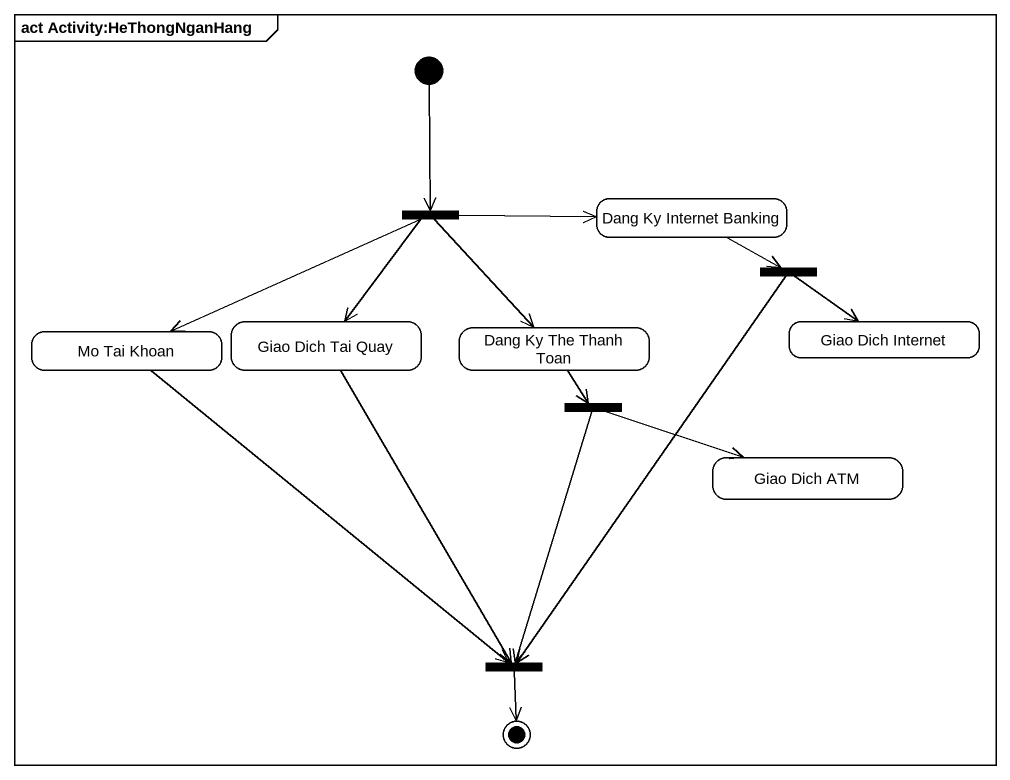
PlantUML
@startuml
mainframe act Activity:HeThongNganHang
hide empty description
state "Dang Ky Internet Banking" as Dang_Ky_Internet_Banking
state fork1 <<fork>>
state fork2 <<fork>>
state "Mo Tai Khoan" as Mo_Tai_Khoan
state "Giao Dich Tai Quay" as Giao_Dich_Tai_Quay
state "Dang Ky The Thanh Toan" as Dang_Ky_The_Thanh_Toan
state "Giao Dich Internet" as Giao_Dich_Internet
state fork3 <<fork>>
state "Giao Dich ATM" as Giao_Dich_ATM
state fork4 <<join>>
[*] --> fork1
Dang_Ky_Internet_Banking -right-> fork2
fork1 -right-> Dang_Ky_Internet_Banking
fork1 -left-> Mo_Tai_Khoan
fork1 --> Giao_Dich_Tai_Quay
fork1 --> Dang_Ky_The_Thanh_Toan
fork2 --> Giao_Dich_Internet
fork2 --> fork4
Mo_Tai_Khoan --> fork4
Giao_Dich_Tai_Quay --> fork4
Dang_Ky_The_Thanh_Toan --> fork3
fork3 -right-> Giao_Dich_ATM
fork3 --> fork4
fork4 --> [*]
@enduml
